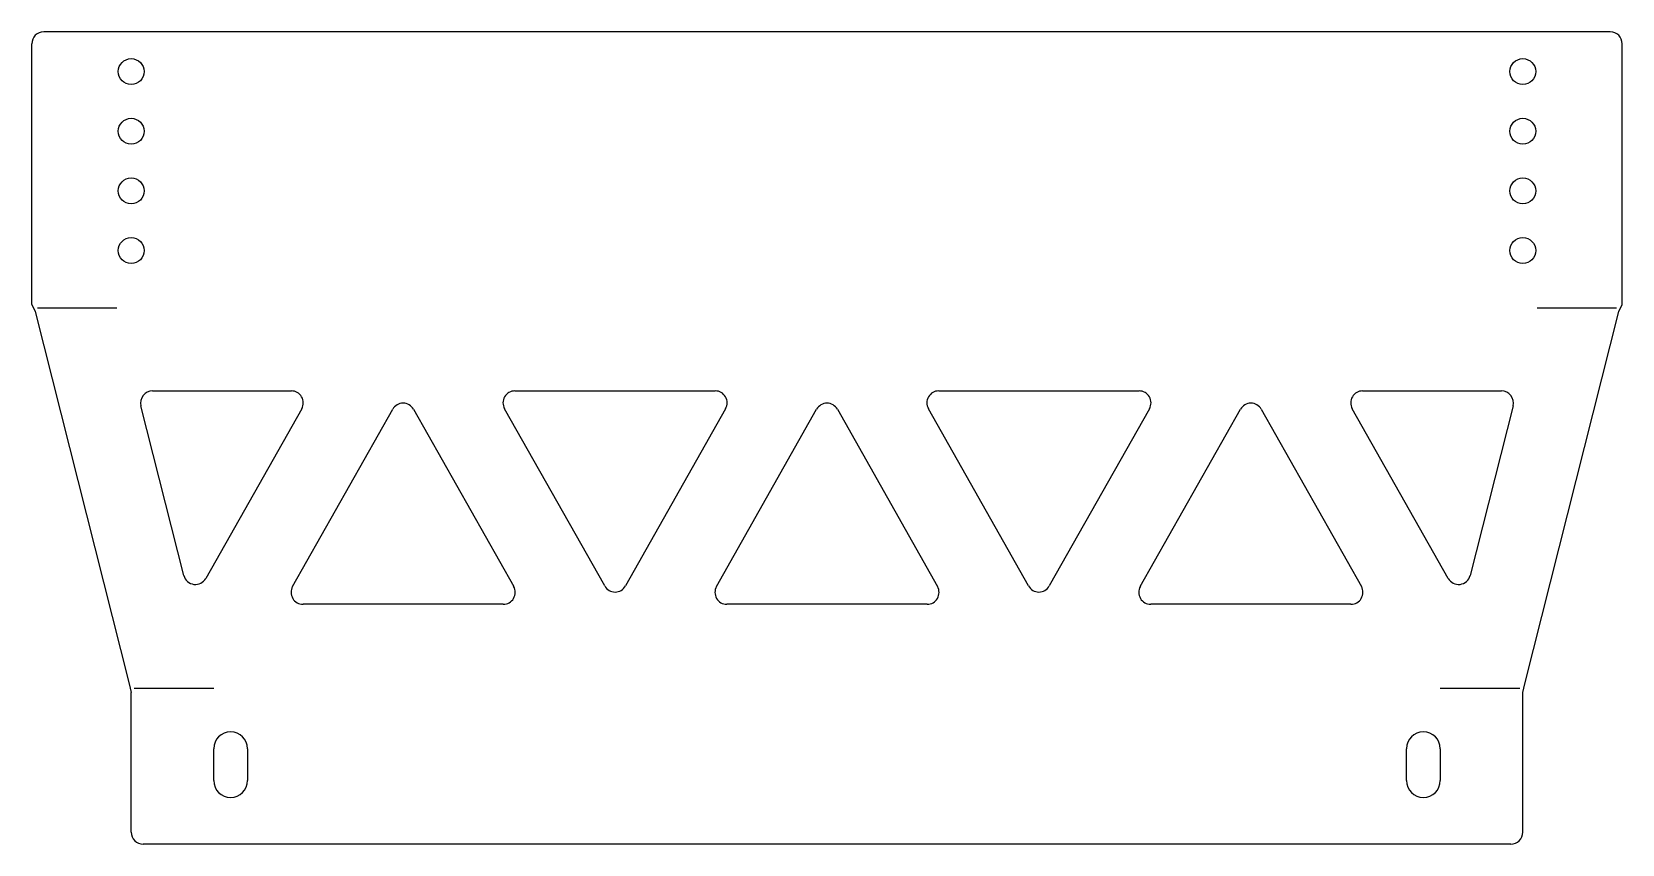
# Model space of a CAD drawing. Extents: x 0 to 400, y 0 to 204.
import ezdxf

# ---------------------------------------------------------------- set-up
doc = ezdxf.new("R2010")
doc.units = 0
doc.header["$MEASUREMENT"] = 0
doc.layers.add('CUT', color=7, linetype='CONTINUOUS')
doc.layers.add('ETCH', color=4, linetype='CONTINUOUS')

msp = doc.modelspace()

# ---------------------------------------------------------------- linework, layer by layer
at = {"layer": 'CUT'}
for p, q in [((397, 204.27), (3, 204.27)), ((0, 135.7), (0, 201.27)), ((400, 135.7), (400, 201.27)), ((0, 135.7), (0.83, 133.98)), ((0.83, 133.98), (24.52, 40.32)), ((375.48, 40.32), (399.17, 133.98)), ((399.17, 133.98), (400, 135.7)), ((30.37, 113.98), (65.28, 113.98)), ((121.51, 113.98), (171.89, 113.98)), ((228.11, 113.98), (278.49, 113.98)), ((334.72, 113.98), (369.63, 113.98)), ((38.26, 67.58), (27.46, 110.25)), ((67.89, 109.51), (43.78, 66.84)), ((65.59, 64.79), (90.78, 109.36)), ((96.01, 109.36), (121.2, 64.79)), ((144.09, 64.94), (118.9, 109.51)), ((174.5, 109.51), (149.31, 64.94)), ((172.2, 64.79), (197.39, 109.36)), ((202.61, 109.36), (227.8, 64.79)), ((250.69, 64.94), (225.5, 109.51)), ((281.1, 109.51), (255.91, 64.94)), ((278.8, 64.79), (303.99, 109.36)), ((309.22, 109.36), (334.41, 64.79)), ((356.22, 66.84), (332.11, 109.51)), ((372.54, 110.25), (361.74, 67.58)), ((118.58, 60.32), (68.21, 60.32)), ((225.19, 60.32), (174.81, 60.32)), ((331.79, 60.32), (281.42, 60.32)), ((24.52, 40.32), (25, 38.11)), ((375, 38.11), (375.48, 40.32)), ((25, 3), (25, 38.11)), ((375, 3), (375, 38.11)), ((45.75, 16), (45.75, 24)), ((54.25, 24), (54.25, 16)), ((345.75, 16), (345.75, 24)), ((354.25, 24), (354.25, 16)), ((372, 0), (28, 0))]:
    msp.add_line(p, q, dxfattribs=at)
for centre in [(25, 194.27), (375, 194.27), (25, 179.27), (375, 179.27), (25, 164.27), (375, 164.27), (25, 149.27), (375, 149.27)]:
    msp.add_circle(centre, 3.25, dxfattribs=at)
for centre, radius, start, end in [((3, 201.27), 3, 90, 180), ((397, 201.27), 3, 0, 90), ((30.37, 110.98), 3, 90, 194.1943), ((65.28, 110.98), 3, 330.5276, 90), ((121.51, 110.98), 3, 90, 209.4724), ((171.89, 110.98), 3, 330.5276, 90), ((228.11, 110.98), 3, 90, 209.4724), ((278.49, 110.98), 3, 330.5276, 90), ((334.72, 110.98), 3, 90, 209.4724), ((369.63, 110.98), 3, 345.8057, 90), ((93.39, 107.89), 3, 29.4724, 150.5276), ((200, 107.89), 3, 29.4724, 150.5276), ((306.61, 107.89), 3, 29.4724, 150.5276), ((41.16, 68.31), 3, 194.1943, 330.5276), ((68.21, 63.32), 3, 150.5276, 270), ((118.58, 63.32), 3, 270, 29.4724), ((146.7, 66.41), 3, 209.4724, 330.5276), ((174.81, 63.32), 3, 150.5276, 270), ((225.19, 63.32), 3, 270, 29.4724), ((253.3, 66.41), 3, 209.4724, 330.5276), ((281.42, 63.32), 3, 150.5276, 270), ((331.79, 63.32), 3, 270, 29.4724), ((358.84, 68.31), 3, 209.4724, 345.8057), ((50, 24), 4.25, 0, 180), ((350, 24), 4.25, 0, 180), ((50, 16), 4.25, 180, 0), ((350, 16), 4.25, 180, 0), ((28, 3), 3, 180, 270), ((372, 3), 3, 270, 0)]:
    msp.add_arc(centre, radius, start, end, dxfattribs=at)
at = {"layer": 'ETCH'}
for p, q in [((1.41, 134.84), (21.41, 134.84)), ((378.59, 134.84), (398.59, 134.84)), ((25.76, 39.21), (45.76, 39.21)), ((354.24, 39.21), (374.24, 39.21))]:
    msp.add_line(p, q, dxfattribs=at)

doc.saveas('drawing.dxf')
